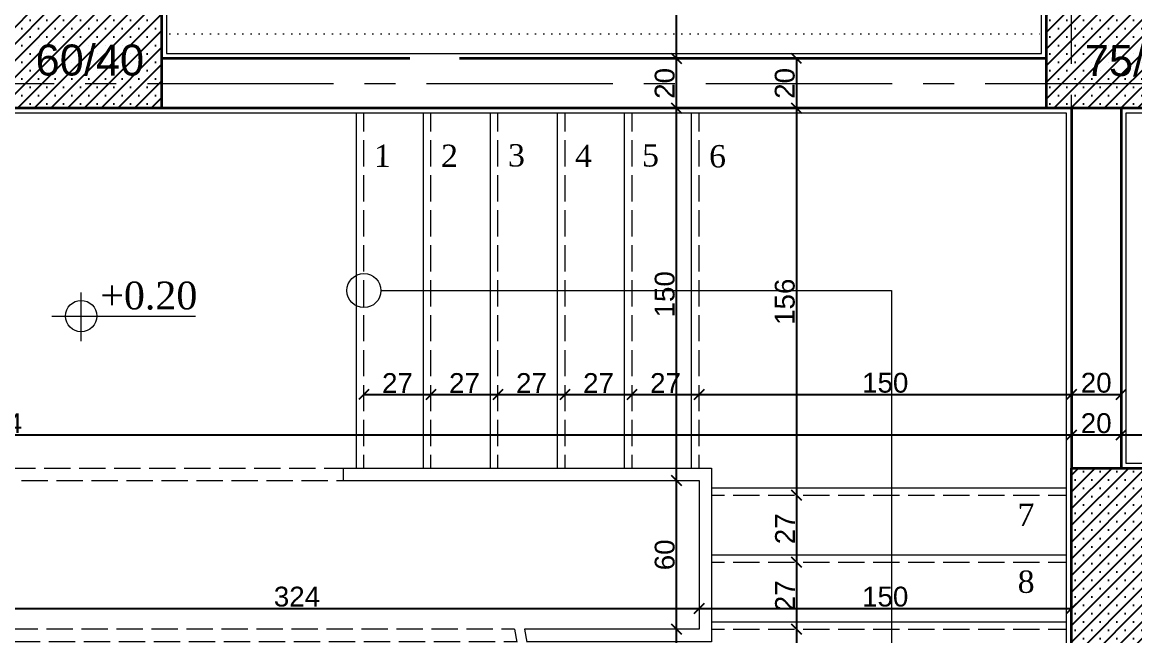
# Model space of a CAD drawing. Header units: centimetres. Extents: x 14449 to 53524, y -19051 to -10746.
# Drawn here: x 27183.4 to 27631.6, y -12135.7 to -11888.4 of the extents above; entities that cross this region are included whole.
import ezdxf

# ---------------------------------------------------------------- set-up
doc = ezdxf.new("R2010")
doc.units = ezdxf.units.CM
for name, pattern in [('CENTER2', [112.5, 75, -12.5, 12.5, -12.5]), ('DOT2', [3.175, 0, -3.175]), ('IZDUSUM1', [20, 7.5, -5, 7.5, 0])]:
    doc.linetypes.add(name, pattern=pattern)
for name, color, linetype, lineweight in [('P-AKS', 255, 'Continuous', 5), ('P-KİRİŞ', 130, 'DOT2', 5), ('P-KOLON', 255, 'Continuous', 35), ('P-TARAMA', 252, 'Continuous', 5), ('P-ÖLÇÜ İÇ', 243, 'Continuous', 0), ('rtm-duv tugla', 22, 'Continuous', 35), ('rtm-merdiven', 220, 'Continuous', 20), ('rtm-merdiven izdusum', 254, 'IZDUSUM1', 15), ('rtm-merdiven yazı', 7, 'Continuous', 20), ('rtm-sıva', 252, 'Continuous', 15)]:
    doc.layers.add(name, color=color, linetype=linetype, lineweight=lineweight)
doc.styles.add('arial_1_18', font='arial.ttf', dxfattribs={"height": 0.2})
doc.styles.get("Standard").update_dxf_attribs({"font": 'arial.ttf'})
doc.styles.add('VAZ-OLCU', font='times.ttf', dxfattribs={"height": 60})
doc.styles.add('ölçü', font='times.ttf', dxfattribs={"height": 10})
doc.dimstyles.new('İÇ ÖLÇÜ', dxfattribs={"dimtxt": 8, "dimasz": 4, "dimexe": 1.25, "dimexo": 0.625, "dimtad": 1, "dimdec": 0, "dimtxsty": 'Standard', "dimblk": 'OBLIQUE', "dimcen": 2.5, "dimse1": 1, "dimse2": 1, "dimclrd": 256, "dimclrt": 256, "dimadec": 0, "dimazin": 0, "dimtfac": 1, "dimtdec": 0, "dimtmove": 1, "dimatfit": 3, "dimldrblk": 'OBLIQUE', "dimfxl": 1, "dimarcsym": 0})

# ---------------------------------------------------------------- blocks, each defined once
blk = doc.blocks.new('IKUTGK')
at = {"layer": 'P-KİRİŞ'}
for points in [[(36306.89, -7671.1), (36663.39, -7671.1)], [(36306.89, -7701.1), (36663.39, -7701.1)], [(36673.39, -7701.1), (36673.39, -7846.1)]]:
    blk.add_lwpolyline(points, dxfattribs=at)
blk = doc.blocks.new('YTHTHTY')
at = {"layer": 'P-TARAMA', "lineweight": -3}
h = blk.add_hatch(dxfattribs=at)
h.set_pattern_fill('SACNCR', color=256, scale=2, style=0)
h.paths.add_polyline_path([(32095.2, -9501.94), (32155.2, -9501.94), (32155.2, -9461.94), (32095.2, -9461.94)])
h = blk.add_hatch(dxfattribs=at)
h.set_pattern_fill('SACNCR', color=256, scale=2, style=0)
h.paths.add_polyline_path([(32586.7, -9501.94), (32586.7, -9461.94), (32511.7, -9461.94), (32511.7, -9501.94)])
h = blk.add_hatch(dxfattribs=at)
h.set_pattern_fill('SACNCR', color=256, scale=2, style=0)
h.paths.add_polyline_path([(32521.7, -9886.94), (32551.7, -9886.94), (32551.7, -9646.94), (32521.7, -9646.94)])
at = {"layer": 'P-KOLON', "linetype": 'Continuous'}
for points in [[(32095.2, -9461.94), (32155.2, -9461.94), (32155.2, -9501.94), (32095.2, -9501.94)], [(32511.7, -9461.94), (32586.7, -9461.94), (32586.7, -9501.94), (32511.7, -9501.94)], [(32521.7, -9646.94), (32551.7, -9646.94), (32551.7, -9886.94), (32521.7, -9886.94)]]:
    blk.add_lwpolyline(points, close=True, dxfattribs=at)
at = {"layer": 'P-KOLON', "linetype": 'Continuous', "style": 'arial_1_18'}
for s, p in [('60/40', (32104.43, -9488.77)), ('75/40', (32527.13, -9488.99))]:
    blk.add_text(s, height=12.5, dxfattribs=at).set_placement(p)
blk = doc.blocks.new('YTUJ7U')
at = {"layer": 'P-AKS', "linetype": 'CENTER2'}
for points in [[(28007.12, -9962.63), (28007.12, -8554.55)], [(25834.86, -9295.51), (29322.56, -9295.51)]]:
    blk.add_lwpolyline(points, dxfattribs=at)
blk = doc.blocks.new('_Oblique')
at = {"color": 0, "linetype": 'ByBlock', "lineweight": -2}
blk.add_line((-0.5, -0.5), (0.5, 0.5), dxfattribs=at)
blk = doc.blocks.new('*D4349')
at = {"layer": 'Defpoints', "color": 0, "lineweight": 30, "transparency": 16777216}
for p in [(27446.97, -12133.05), (27446.97, -12133.05), (27446.97, -12283.05)]:
    blk.add_point(p, dxfattribs=at)
at = {"layer": 'P-ÖLÇÜ İÇ', "lineweight": -2, "transparency": 16777216}
blk.add_line((27446.97, -12283.05), (27446.97, -12133.05), dxfattribs=at)
at = {"layer": 'P-ÖLÇÜ İÇ', "lineweight": -2, "transparency": 16777216, "xscale": 4, "yscale": 4, "zscale": 4}
for p, rotation in [((27446.97, -12133.05), 90), ((27446.97, -12283.05), 270)]:
    blk.add_blockref('_Oblique', p, dxfattribs=dict(at, rotation=rotation))
at = {"layer": 'P-ÖLÇÜ İÇ', "transparency": 16777216, "insert": (27442.26, -12208.05), "char_height": 8, "attachment_point": 5, "rotation": 90}
blk.add_mtext('150', dxfattribs=at)
blk = doc.blocks.new('*D4350')
at = {"layer": 'Defpoints', "color": 0, "lineweight": 30, "transparency": 16777216}
for p in [(27446.97, -12073.05), (27446.97, -12073.05), (27446.97, -12133.05)]:
    blk.add_point(p, dxfattribs=at)
at = {"layer": 'P-ÖLÇÜ İÇ', "lineweight": -2, "transparency": 16777216}
blk.add_line((27446.97, -12133.05), (27446.97, -12073.05), dxfattribs=at)
at = {"layer": 'P-ÖLÇÜ İÇ', "lineweight": -2, "transparency": 16777216, "xscale": 4, "yscale": 4, "zscale": 4}
for p, rotation in [((27446.97, -12073.05), 90), ((27446.97, -12133.05), 270)]:
    blk.add_blockref('_Oblique', p, dxfattribs=dict(at, rotation=rotation))
at = {"layer": 'P-ÖLÇÜ İÇ', "transparency": 16777216, "insert": (27442.26, -12103.05), "char_height": 8, "attachment_point": 5, "rotation": 90}
blk.add_mtext('60', dxfattribs=at)
blk = doc.blocks.new('*D4351')
at = {"layer": 'Defpoints', "color": 0, "lineweight": 30, "transparency": 16777216}
for p in [(27446.97, -11923.05), (27446.97, -11923.05), (27446.97, -12073.05)]:
    blk.add_point(p, dxfattribs=at)
at = {"layer": 'P-ÖLÇÜ İÇ', "lineweight": -2, "transparency": 16777216}
blk.add_line((27446.97, -12073.05), (27446.97, -11923.05), dxfattribs=at)
at = {"layer": 'P-ÖLÇÜ İÇ', "lineweight": -2, "transparency": 16777216, "xscale": 4, "yscale": 4, "zscale": 4}
for p, rotation in [((27446.97, -11923.05), 90), ((27446.97, -12073.05), 270)]:
    blk.add_blockref('_Oblique', p, dxfattribs=dict(at, rotation=rotation))
at = {"layer": 'P-ÖLÇÜ İÇ', "transparency": 16777216, "insert": (27442.26, -11998.05), "char_height": 8, "attachment_point": 5, "rotation": 90}
blk.add_mtext('150', dxfattribs=at)
blk = doc.blocks.new('*D4352')
at = {"layer": 'Defpoints', "color": 0, "lineweight": 30, "transparency": 16777216}
for p in [(27446.97, -11903.05), (27446.97, -11903.05), (27446.97, -11923.05)]:
    blk.add_point(p, dxfattribs=at)
at = {"layer": 'P-ÖLÇÜ İÇ', "lineweight": -2, "transparency": 16777216}
blk.add_line((27446.97, -11923.05), (27446.97, -11903.05), dxfattribs=at)
at = {"layer": 'P-ÖLÇÜ İÇ', "lineweight": -2, "transparency": 16777216, "xscale": 4, "yscale": 4, "zscale": 4}
for p, rotation in [((27446.97, -11903.05), 90), ((27446.97, -11923.05), 270)]:
    blk.add_blockref('_Oblique', p, dxfattribs=dict(at, rotation=rotation))
at = {"layer": 'P-ÖLÇÜ İÇ', "transparency": 16777216, "insert": (27442.26, -11913.05), "char_height": 8, "attachment_point": 5, "rotation": 90}
blk.add_mtext('20', dxfattribs=at)
blk = doc.blocks.new('*D4353')
at = {"layer": 'Defpoints', "color": 0, "lineweight": 30, "transparency": 16777216}
for p in [(27446.97, -11433.06), (27446.98, -11433.06), (27446.97, -11903.05)]:
    blk.add_point(p, dxfattribs=at)
at = {"layer": 'P-ÖLÇÜ İÇ', "lineweight": -2, "transparency": 16777216}
blk.add_line((27446.97, -11903.05), (27446.97, -11433.06), dxfattribs=at)
at = {"layer": 'P-ÖLÇÜ İÇ', "lineweight": -2, "transparency": 16777216, "xscale": 4, "yscale": 4, "zscale": 4}
for p, rotation in [((27446.97, -11433.06), 90), ((27446.97, -11903.05), 270)]:
    blk.add_blockref('_Oblique', p, dxfattribs=dict(at, rotation=rotation))
at = {"layer": 'P-ÖLÇÜ İÇ', "transparency": 16777216, "insert": (27442.26, -11668.06), "char_height": 8, "attachment_point": 5, "rotation": 90}
blk.add_mtext('470', dxfattribs=at)
blk = doc.blocks.new('*D4357')
at = {"layer": 'Defpoints', "color": 0, "lineweight": 30, "transparency": 16777216}
for p in [(27132.07, -12124.64), (27456.07, -12124.64), (27456.07, -12124.64)]:
    blk.add_point(p, dxfattribs=at)
at = {"layer": 'P-ÖLÇÜ İÇ', "lineweight": -2, "transparency": 16777216}
blk.add_line((27132.07, -12124.64), (27456.07, -12124.64), dxfattribs=at)
at = {"layer": 'P-ÖLÇÜ İÇ', "lineweight": -2, "transparency": 16777216, "xscale": 4, "yscale": 4, "zscale": 4, "rotation": 180}
blk.add_blockref('_Oblique', (27132.07, -12124.64), dxfattribs=at)
at = {"layer": 'P-ÖLÇÜ İÇ', "lineweight": -2, "transparency": 16777216, "xscale": 4, "yscale": 4, "zscale": 4}
blk.add_blockref('_Oblique', (27456.07, -12124.64), dxfattribs=at)
at = {"layer": 'P-ÖLÇÜ İÇ', "transparency": 16777216, "insert": (27294.07, -12119.93), "char_height": 8, "attachment_point": 5}
blk.add_mtext('324', dxfattribs=at)
blk = doc.blocks.new('*D4358')
at = {"layer": 'Defpoints', "color": 0, "lineweight": 30, "transparency": 16777216}
for p in [(27456.07, -12124.64), (27606.07, -12124.64), (27606.07, -12124.64)]:
    blk.add_point(p, dxfattribs=at)
at = {"layer": 'P-ÖLÇÜ İÇ', "lineweight": -2, "transparency": 16777216}
blk.add_line((27456.07, -12124.64), (27606.07, -12124.64), dxfattribs=at)
at = {"layer": 'P-ÖLÇÜ İÇ', "lineweight": -2, "transparency": 16777216, "xscale": 4, "yscale": 4, "zscale": 4, "rotation": 180}
blk.add_blockref('_Oblique', (27456.07, -12124.64), dxfattribs=at)
at = {"layer": 'P-ÖLÇÜ İÇ', "lineweight": -2, "transparency": 16777216, "xscale": 4, "yscale": 4, "zscale": 4}
blk.add_blockref('_Oblique', (27606.07, -12124.64), dxfattribs=at)
at = {"layer": 'P-ÖLÇÜ İÇ', "transparency": 16777216, "insert": (27531.07, -12119.93), "char_height": 8, "attachment_point": 5}
blk.add_mtext('150', dxfattribs=at)
blk = doc.blocks.new('*D4360')
at = {"layer": 'Defpoints', "color": 0, "lineweight": 30, "transparency": 16777216}
for p in [(26742.07, -12054.74), (27606.07, -12054.74), (27606.07, -12054.74)]:
    blk.add_point(p, dxfattribs=at)
at = {"layer": 'P-ÖLÇÜ İÇ', "lineweight": -2, "transparency": 16777216}
blk.add_line((26742.07, -12054.74), (27606.07, -12054.74), dxfattribs=at)
at = {"layer": 'P-ÖLÇÜ İÇ', "lineweight": -2, "transparency": 16777216, "xscale": 4, "yscale": 4, "zscale": 4, "rotation": 180}
blk.add_blockref('_Oblique', (26742.07, -12054.74), dxfattribs=at)
at = {"layer": 'P-ÖLÇÜ İÇ', "lineweight": -2, "transparency": 16777216, "xscale": 4, "yscale": 4, "zscale": 4}
blk.add_blockref('_Oblique', (27606.07, -12054.74), dxfattribs=at)
at = {"layer": 'P-ÖLÇÜ İÇ', "transparency": 16777216, "insert": (27174.07, -12050.03), "char_height": 8, "attachment_point": 5}
blk.add_mtext('864', dxfattribs=at)
blk = doc.blocks.new('*D4361')
at = {"layer": 'Defpoints', "color": 0, "lineweight": 30, "transparency": 16777216}
for p in [(27606.07, -12054.74), (27626.07, -12054.74), (27626.07, -12054.74)]:
    blk.add_point(p, dxfattribs=at)
at = {"layer": 'P-ÖLÇÜ İÇ', "lineweight": -2, "transparency": 16777216}
blk.add_line((27606.07, -12054.74), (27626.07, -12054.74), dxfattribs=at)
at = {"layer": 'P-ÖLÇÜ İÇ', "lineweight": -2, "transparency": 16777216, "xscale": 4, "yscale": 4, "zscale": 4, "rotation": 180}
blk.add_blockref('_Oblique', (27606.07, -12054.74), dxfattribs=at)
at = {"layer": 'P-ÖLÇÜ İÇ', "lineweight": -2, "transparency": 16777216, "xscale": 4, "yscale": 4, "zscale": 4}
blk.add_blockref('_Oblique', (27626.07, -12054.74), dxfattribs=at)
at = {"layer": 'P-ÖLÇÜ İÇ', "transparency": 16777216, "insert": (27616.07, -12050.03), "char_height": 8, "attachment_point": 5}
blk.add_mtext('20', dxfattribs=at)
blk = doc.blocks.new('*D4362')
at = {"layer": 'Defpoints', "color": 0, "lineweight": 30, "transparency": 16777216}
for p in [(27626.07, -12054.74), (28706.26, -12054.43), (28706.26, -12054.74)]:
    blk.add_point(p, dxfattribs=at)
at = {"layer": 'P-ÖLÇÜ İÇ', "lineweight": -2, "transparency": 16777216}
blk.add_line((27626.07, -12054.74), (28706.26, -12054.74), dxfattribs=at)
at = {"layer": 'P-ÖLÇÜ İÇ', "lineweight": -2, "transparency": 16777216, "xscale": 4, "yscale": 4, "zscale": 4, "rotation": 180}
blk.add_blockref('_Oblique', (27626.07, -12054.74), dxfattribs=at)
at = {"layer": 'P-ÖLÇÜ İÇ', "lineweight": -2, "transparency": 16777216, "xscale": 4, "yscale": 4, "zscale": 4}
blk.add_blockref('_Oblique', (28706.26, -12054.74), dxfattribs=at)
at = {"layer": 'P-ÖLÇÜ İÇ', "transparency": 16777216, "insert": (28166.16, -12050.03), "char_height": 8, "attachment_point": 5}
blk.add_mtext('1080', dxfattribs=at)
blk = doc.blocks.new('*D4386')
at = {"layer": 'Defpoints', "color": 0, "lineweight": 30, "transparency": 16777216}
for p in [(27495.34, -11903.05), (27495.34, -11923.05), (27495.34, -11923.05)]:
    blk.add_point(p, dxfattribs=at)
at = {"layer": 'P-ÖLÇÜ İÇ', "lineweight": -2, "transparency": 16777216}
blk.add_line((27495.34, -11903.05), (27495.34, -11923.05), dxfattribs=at)
at = {"layer": 'P-ÖLÇÜ İÇ', "lineweight": -2, "transparency": 16777216, "xscale": 4, "yscale": 4, "zscale": 4}
for p, rotation in [((27495.34, -11903.05), 90), ((27495.34, -11923.05), 270)]:
    blk.add_blockref('_Oblique', p, dxfattribs=dict(at, rotation=rotation))
at = {"layer": 'P-ÖLÇÜ İÇ', "transparency": 16777216, "insert": (27490.63, -11913.05), "char_height": 8, "attachment_point": 5, "rotation": 90}
blk.add_mtext('20', dxfattribs=at)
blk = doc.blocks.new('*D4387')
at = {"layer": 'Defpoints', "color": 0, "lineweight": 30, "transparency": 16777216}
for p in [(27495.34, -11923.05), (27495.34, -12079.05), (27495.34, -12079.05)]:
    blk.add_point(p, dxfattribs=at)
at = {"layer": 'P-ÖLÇÜ İÇ', "lineweight": -2, "transparency": 16777216}
blk.add_line((27495.34, -11923.05), (27495.34, -12079.05), dxfattribs=at)
at = {"layer": 'P-ÖLÇÜ İÇ', "lineweight": -2, "transparency": 16777216, "xscale": 4, "yscale": 4, "zscale": 4}
for p, rotation in [((27495.34, -11923.05), 90), ((27495.34, -12079.05), 270)]:
    blk.add_blockref('_Oblique', p, dxfattribs=dict(at, rotation=rotation))
at = {"layer": 'P-ÖLÇÜ İÇ', "transparency": 16777216, "insert": (27490.63, -12001.05), "char_height": 8, "attachment_point": 5, "rotation": 90}
blk.add_mtext('156', dxfattribs=at)
blk = doc.blocks.new('*D4388')
at = {"layer": 'Defpoints', "color": 0, "lineweight": 30, "transparency": 16777216}
for p in [(27495.34, -12079.05), (27495.34, -12106.05), (27495.34, -12106.05)]:
    blk.add_point(p, dxfattribs=at)
at = {"layer": 'P-ÖLÇÜ İÇ', "lineweight": -2, "transparency": 16777216}
blk.add_line((27495.34, -12079.05), (27495.34, -12106.05), dxfattribs=at)
at = {"layer": 'P-ÖLÇÜ İÇ', "lineweight": -2, "transparency": 16777216, "xscale": 4, "yscale": 4, "zscale": 4}
for p, rotation in [((27495.34, -12079.05), 90), ((27495.34, -12106.05), 270)]:
    blk.add_blockref('_Oblique', p, dxfattribs=dict(at, rotation=rotation))
at = {"layer": 'P-ÖLÇÜ İÇ', "transparency": 16777216, "insert": (27490.7, -12092.55), "char_height": 8, "attachment_point": 5, "rotation": 90}
blk.add_mtext('27', dxfattribs=at)
blk = doc.blocks.new('*D4389')
at = {"layer": 'Defpoints', "color": 0, "lineweight": 30, "transparency": 16777216}
for p in [(27495.34, -12106.05), (27495.34, -12133.05), (27495.34, -12133.05)]:
    blk.add_point(p, dxfattribs=at)
at = {"layer": 'P-ÖLÇÜ İÇ', "lineweight": -2, "transparency": 16777216}
blk.add_line((27495.34, -12106.05), (27495.34, -12133.05), dxfattribs=at)
at = {"layer": 'P-ÖLÇÜ İÇ', "lineweight": -2, "transparency": 16777216, "xscale": 4, "yscale": 4, "zscale": 4}
for p, rotation in [((27495.34, -12106.05), 90), ((27495.34, -12133.05), 270)]:
    blk.add_blockref('_Oblique', p, dxfattribs=dict(at, rotation=rotation))
at = {"layer": 'P-ÖLÇÜ İÇ', "transparency": 16777216, "insert": (27490.7, -12119.55), "char_height": 8, "attachment_point": 5, "rotation": 90}
blk.add_mtext('27', dxfattribs=at)
blk = doc.blocks.new('*D4390')
at = {"layer": 'Defpoints', "color": 0, "lineweight": 30, "transparency": 16777216}
for p in [(27495.34, -12133.05), (27495.34, -12283.05), (27495.34, -12283.05)]:
    blk.add_point(p, dxfattribs=at)
at = {"layer": 'P-ÖLÇÜ İÇ', "lineweight": -2, "transparency": 16777216}
blk.add_line((27495.34, -12133.05), (27495.34, -12283.05), dxfattribs=at)
at = {"layer": 'P-ÖLÇÜ İÇ', "lineweight": -2, "transparency": 16777216, "xscale": 4, "yscale": 4, "zscale": 4}
for p, rotation in [((27495.34, -12133.05), 90), ((27495.34, -12283.05), 270)]:
    blk.add_blockref('_Oblique', p, dxfattribs=dict(at, rotation=rotation))
at = {"layer": 'P-ÖLÇÜ İÇ', "transparency": 16777216, "insert": (27490.63, -12208.05), "char_height": 8, "attachment_point": 5, "rotation": 90}
blk.add_mtext('150', dxfattribs=at)
blk = doc.blocks.new('*D4392')
at = {"layer": 'Defpoints', "color": 0, "lineweight": 30, "transparency": 16777216}
for p in [(27321.07, -12038.45), (27348.07, -12038.45), (27348.07, -12038.45)]:
    blk.add_point(p, dxfattribs=at)
at = {"layer": 'P-ÖLÇÜ İÇ', "lineweight": -2, "transparency": 16777216}
blk.add_line((27321.07, -12038.45), (27348.07, -12038.45), dxfattribs=at)
at = {"layer": 'P-ÖLÇÜ İÇ', "lineweight": -2, "transparency": 16777216, "xscale": 4, "yscale": 4, "zscale": 4, "rotation": 180}
blk.add_blockref('_Oblique', (27321.07, -12038.45), dxfattribs=at)
at = {"layer": 'P-ÖLÇÜ İÇ', "lineweight": -2, "transparency": 16777216, "xscale": 4, "yscale": 4, "zscale": 4}
blk.add_blockref('_Oblique', (27348.07, -12038.45), dxfattribs=at)
at = {"layer": 'P-ÖLÇÜ İÇ', "transparency": 16777216, "insert": (27334.57, -12033.81), "char_height": 8, "attachment_point": 5}
blk.add_mtext('27', dxfattribs=at)
blk = doc.blocks.new('*D4393')
at = {"layer": 'Defpoints', "color": 0, "lineweight": 30, "transparency": 16777216}
for p in [(27348.07, -12038.45), (27375.07, -12038.45), (27375.07, -12038.45)]:
    blk.add_point(p, dxfattribs=at)
at = {"layer": 'P-ÖLÇÜ İÇ', "lineweight": -2, "transparency": 16777216}
blk.add_line((27348.07, -12038.45), (27375.07, -12038.45), dxfattribs=at)
at = {"layer": 'P-ÖLÇÜ İÇ', "lineweight": -2, "transparency": 16777216, "xscale": 4, "yscale": 4, "zscale": 4, "rotation": 180}
blk.add_blockref('_Oblique', (27348.07, -12038.45), dxfattribs=at)
at = {"layer": 'P-ÖLÇÜ İÇ', "lineweight": -2, "transparency": 16777216, "xscale": 4, "yscale": 4, "zscale": 4}
blk.add_blockref('_Oblique', (27375.07, -12038.45), dxfattribs=at)
at = {"layer": 'P-ÖLÇÜ İÇ', "transparency": 16777216, "insert": (27361.57, -12033.81), "char_height": 8, "attachment_point": 5}
blk.add_mtext('27', dxfattribs=at)
blk = doc.blocks.new('*D4394')
at = {"layer": 'Defpoints', "color": 0, "lineweight": 30, "transparency": 16777216}
for p in [(27375.07, -12038.45), (27402.07, -12038.45), (27402.07, -12038.45)]:
    blk.add_point(p, dxfattribs=at)
at = {"layer": 'P-ÖLÇÜ İÇ', "lineweight": -2, "transparency": 16777216}
blk.add_line((27375.07, -12038.45), (27402.07, -12038.45), dxfattribs=at)
at = {"layer": 'P-ÖLÇÜ İÇ', "lineweight": -2, "transparency": 16777216, "xscale": 4, "yscale": 4, "zscale": 4, "rotation": 180}
blk.add_blockref('_Oblique', (27375.07, -12038.45), dxfattribs=at)
at = {"layer": 'P-ÖLÇÜ İÇ', "lineweight": -2, "transparency": 16777216, "xscale": 4, "yscale": 4, "zscale": 4}
blk.add_blockref('_Oblique', (27402.07, -12038.45), dxfattribs=at)
at = {"layer": 'P-ÖLÇÜ İÇ', "transparency": 16777216, "insert": (27388.57, -12033.81), "char_height": 8, "attachment_point": 5}
blk.add_mtext('27', dxfattribs=at)
blk = doc.blocks.new('*D4395')
at = {"layer": 'Defpoints', "color": 0, "lineweight": 30, "transparency": 16777216}
for p in [(27402.07, -12038.45), (27429.07, -12038.45), (27429.07, -12041.32)]:
    blk.add_point(p, dxfattribs=at)
at = {"layer": 'P-ÖLÇÜ İÇ', "lineweight": -2, "transparency": 16777216}
blk.add_line((27402.07, -12038.45), (27429.07, -12038.45), dxfattribs=at)
at = {"layer": 'P-ÖLÇÜ İÇ', "lineweight": -2, "transparency": 16777216, "xscale": 4, "yscale": 4, "zscale": 4, "rotation": 180}
blk.add_blockref('_Oblique', (27402.07, -12038.45), dxfattribs=at)
at = {"layer": 'P-ÖLÇÜ İÇ', "lineweight": -2, "transparency": 16777216, "xscale": 4, "yscale": 4, "zscale": 4}
blk.add_blockref('_Oblique', (27429.07, -12038.45), dxfattribs=at)
at = {"layer": 'P-ÖLÇÜ İÇ', "transparency": 16777216, "insert": (27415.57, -12033.81), "char_height": 8, "attachment_point": 5}
blk.add_mtext('27', dxfattribs=at)
blk = doc.blocks.new('*D4396')
at = {"layer": 'Defpoints', "color": 0, "lineweight": 30, "transparency": 16777216}
for p in [(27456.07, -12038.45), (27456.07, -12038.45), (27429.07, -12041.32)]:
    blk.add_point(p, dxfattribs=at)
at = {"layer": 'P-ÖLÇÜ İÇ', "lineweight": -2, "transparency": 16777216}
blk.add_line((27429.07, -12038.45), (27456.07, -12038.45), dxfattribs=at)
at = {"layer": 'P-ÖLÇÜ İÇ', "lineweight": -2, "transparency": 16777216, "xscale": 4, "yscale": 4, "zscale": 4, "rotation": 180}
blk.add_blockref('_Oblique', (27429.07, -12038.45), dxfattribs=at)
at = {"layer": 'P-ÖLÇÜ İÇ', "lineweight": -2, "transparency": 16777216, "xscale": 4, "yscale": 4, "zscale": 4}
blk.add_blockref('_Oblique', (27456.07, -12038.45), dxfattribs=at)
at = {"layer": 'P-ÖLÇÜ İÇ', "transparency": 16777216, "insert": (27442.57, -12033.81), "char_height": 8, "attachment_point": 5}
blk.add_mtext('27', dxfattribs=at)
blk = doc.blocks.new('*D4397')
at = {"layer": 'Defpoints', "color": 0, "lineweight": 30, "transparency": 16777216}
for p in [(27456.07, -12038.45), (27606.07, -12038.45), (27606.07, -12038.45)]:
    blk.add_point(p, dxfattribs=at)
at = {"layer": 'P-ÖLÇÜ İÇ', "lineweight": -2, "transparency": 16777216}
blk.add_line((27456.07, -12038.45), (27606.07, -12038.45), dxfattribs=at)
at = {"layer": 'P-ÖLÇÜ İÇ', "lineweight": -2, "transparency": 16777216, "xscale": 4, "yscale": 4, "zscale": 4, "rotation": 180}
blk.add_blockref('_Oblique', (27456.07, -12038.45), dxfattribs=at)
at = {"layer": 'P-ÖLÇÜ İÇ', "lineweight": -2, "transparency": 16777216, "xscale": 4, "yscale": 4, "zscale": 4}
blk.add_blockref('_Oblique', (27606.07, -12038.45), dxfattribs=at)
at = {"layer": 'P-ÖLÇÜ İÇ', "transparency": 16777216, "insert": (27531.07, -12033.74), "char_height": 8, "attachment_point": 5}
blk.add_mtext('150', dxfattribs=at)
blk = doc.blocks.new('*D4398')
at = {"layer": 'Defpoints', "color": 0, "lineweight": 30, "transparency": 16777216}
for p in [(27606.07, -12038.45), (27626.07, -12038.45), (27626.07, -12038.45)]:
    blk.add_point(p, dxfattribs=at)
at = {"layer": 'P-ÖLÇÜ İÇ', "lineweight": -2, "transparency": 16777216}
blk.add_line((27606.07, -12038.45), (27626.07, -12038.45), dxfattribs=at)
at = {"layer": 'P-ÖLÇÜ İÇ', "lineweight": -2, "transparency": 16777216, "xscale": 4, "yscale": 4, "zscale": 4, "rotation": 180}
blk.add_blockref('_Oblique', (27606.07, -12038.45), dxfattribs=at)
at = {"layer": 'P-ÖLÇÜ İÇ', "lineweight": -2, "transparency": 16777216, "xscale": 4, "yscale": 4, "zscale": 4}
blk.add_blockref('_Oblique', (27626.07, -12038.45), dxfattribs=at)
at = {"layer": 'P-ÖLÇÜ İÇ', "transparency": 16777216, "insert": (27616.07, -12033.74), "char_height": 8, "attachment_point": 5}
blk.add_mtext('20', dxfattribs=at)

msp = doc.modelspace()

# ---------------------------------------------------------------- linework, layer by layer
at = {"layer": 'rtm-duv tugla'}
for p, q in [((27339.57, -11903.05), (27239.57, -11903.05)), ((27596.07, -11903.05), (27359.57, -11903.05)), ((27596.07, -11923.05), (27239.57, -11923.05)), ((27606.07, -11923.05), (27606.07, -12068.45)), ((27626.07, -11923.05), (27626.07, -12068.05))]:
    msp.add_line(p, q, dxfattribs=at)
at = {"layer": 'rtm-merdiven', "lineweight": 20}
for p, q in [((27318.07, -12068.05), (27318.07, -11925.05)), ((27345.07, -12068.05), (27345.07, -11925.05)), ((27372.07, -12068.05), (27372.07, -11925.05)), ((27399.07, -12068.05), (27399.07, -11925.05)), ((27426.07, -12068.05), (27426.07, -11925.05)), ((27453.07, -12068.05), (27453.07, -11925.05)), ((27327.93, -11996.55), (27533.57, -11996.55)), ((27533.57, -11996.55), (27533.57, -12210.55)), ((27312.75, -12068.05), (27312.75, -12073.05)), ((27461.07, -12076.05), (27604.07, -12076.05)), ((27461.07, -12103.05), (27604.07, -12103.05)), ((27461.07, -12130.05), (27604.07, -12130.05))]:
    msp.add_line(p, q, dxfattribs=at)
for points in [[(27312.75, -12068.05), (27461.07, -12068.05), (27461.07, -12138.05), (27386.73, -12138.05)], [(27312.75, -12073.05), (27456.07, -12073.05), (27456.07, -12133.05), (27385.78, -12133.05)]]:
    msp.add_lwpolyline(points, dxfattribs=at)
msp.add_circle((27321.07, -11996.55), 6.86, dxfattribs=at)
at = {"layer": 'rtm-merdiven izdusum', "ltscale": 0.7}
for p, q in [((27321.07, -12068.05), (27321.07, -11925.05)), ((27348.07, -12068.05), (27348.07, -11925.05)), ((27375.07, -12068.05), (27375.07, -11925.05)), ((27402.07, -12068.05), (27402.07, -11925.05)), ((27429.07, -12068.05), (27429.07, -11925.05)), ((27456.07, -12068.05), (27456.07, -11925.05)), ((27461.07, -12079.05), (27604.07, -12079.05)), ((27461.07, -12106.05), (27604.07, -12106.05)), ((27381.71, -12133.05), (27409.97, -12283.05)), ((27385.78, -12133.05), (27413.9, -12282.31)), ((27461.07, -12133.05), (27604.07, -12133.05))]:
    msp.add_line(p, q, dxfattribs=at)
for points in [[(27382.65, -12138.05), (27127.07, -12138.05), (27127.07, -12068.05), (27312.75, -12068.05)], [(27381.71, -12133.05), (27132.07, -12133.05), (27132.07, -12073.05), (27312.75, -12073.05)]]:
    msp.add_lwpolyline(points, dxfattribs=at)
at = {"layer": 'rtm-merdiven yazı'}
for points in [[(27207.13, -12016.95), (27207.13, -11997.36)], [(27195.37, -12006.81), (27253.2, -12006.81)]]:
    msp.add_lwpolyline(points, dxfattribs=at)
msp.add_circle((27207.13, -12006.81), 6.3, dxfattribs=at)
at = {"layer": 'rtm-sıva'}
for points in [[(27231.57, -11429.76), (27231.57, -11470.05), (27201.57, -11470.05), (27201.57, -11881.05), (27199.57, -11881.05), (27199.57, -11881.05), (27241.57, -11881.05), (27241.57, -11901.05), (27594.07, -11901.05), (27594.07, -11881.05), (27673.07, -11881.05), (27673.07, -11925.05), (27628.07, -11925.05), (27628.07, -12066.05), (27638.07, -12066.05), (27638.07, -12071.05), (27671.07, -12071.05)], [(27101.5, -12281.05), (27604.07, -12281.05), (27604.07, -11925.05), (27177.57, -11925.05), (27177.57, -11435.05), (27174.57, -11435.05)]]:
    msp.add_lwpolyline(points, dxfattribs=at)

# ---------------------------------------------------------------- block references
for name, p in [('YTUJ7U', (-401.05, -2617.54)), ('YTHTHTY', (-4915.63, -2421.11)), ('IKUTGK', (-9067.33, -4221.95))]:
    msp.add_blockref(name, p, dxfattribs=at)

# ---------------------------------------------------------------- texts
at = {"layer": 'rtm-merdiven yazı', "style": 'VAZ-OLCU'}
for s, rotation, p in [('1', 359.5777, (27325.09, -11946.69)), ('2', 359.5777, (27352.09, -11946.71)), ('3', 359.5777, (27379.09, -11946.51)), ('4', 359.5777, (27406.09, -11946.71)), ('5', 359.5777, (27433.09, -11946.53)), ('6', 359.5777, (27460.09, -11946.87)), ('7', 0.4223, (27584.46, -12091.4)), ('8', 0.4223, (27584.46, -12118.4))]:
    msp.add_text(s, height=9, rotation=rotation, dxfattribs=at).set_placement(p)
at = {"layer": 'rtm-merdiven yazı', "style": 'ölçü'}
msp.add_text('+0.20', height=11.197, dxfattribs=at).set_placement((27214.82, -12004.13))

# ---------------------------------------------------------------- dimensions: what is measured, and where the dimension line sits
at = {"layer": 'P-ÖLÇÜ İÇ'}
for base, p1, p2, picture, middle in [((27446.97, -11433.06), (27446.97, -11903.05), (27446.98, -11433.06), '*D4353', (27442.26, -11668.06)), ((27446.97, -11903.05), (27446.97, -11923.05), (27446.97, -11903.05), '*D4352', (27442.26, -11913.05)), ((27495.34, -11923.05), (27495.34, -11903.05), (27495.34, -11923.05), '*D4386', (27490.63, -11913.05)), ((27446.97, -11923.05), (27446.97, -12073.05), (27446.97, -11923.05), '*D4351', (27442.26, -11998.05)), ((27495.34, -12079.05), (27495.34, -11923.05), (27495.34, -12079.05), '*D4387', (27490.63, -12001.05)), ((27446.97, -12073.05), (27446.97, -12133.05), (27446.97, -12073.05), '*D4350', (27442.26, -12103.05)), ((27495.34, -12106.05), (27495.34, -12079.05), (27495.34, -12106.05), '*D4388', (27490.7, -12092.55)), ((27495.34, -12133.05), (27495.34, -12106.05), (27495.34, -12133.05), '*D4389', (27490.7, -12119.55)), ((27446.97, -12133.05), (27446.97, -12283.05), (27446.97, -12133.05), '*D4349', (27442.26, -12208.05)), ((27495.34, -12283.05), (27495.34, -12133.05), (27495.34, -12283.05), '*D4390', (27490.63, -12208.05))]:
    dim = msp.add_linear_dim(base=base, p1=p1, p2=p2, angle=90, dimstyle='İÇ ÖLÇÜ', dxfattribs=at)
    dim.commit()
    dim.dimension.update_dxf_attribs({"geometry": picture, "text_midpoint": middle})
for base, p1, p2, picture, middle in [((27348.07, -12038.45), (27321.07, -12038.45), (27348.07, -12038.45), '*D4392', (27334.57, -12033.81)), ((27375.07, -12038.45), (27348.07, -12038.45), (27375.07, -12038.45), '*D4393', (27361.57, -12033.81)), ((27402.07, -12038.45), (27375.07, -12038.45), (27402.07, -12038.45), '*D4394', (27388.57, -12033.81)), ((27429.07, -12038.45), (27402.07, -12038.45), (27429.07, -12041.32), '*D4395', (27415.57, -12033.81)), ((27456.07, -12038.45), (27429.07, -12041.32), (27456.07, -12038.45), '*D4396', (27442.57, -12033.81)), ((27606.07, -12038.45), (27456.07, -12038.45), (27606.07, -12038.45), '*D4397', (27531.07, -12033.74)), ((27626.07, -12038.45), (27606.07, -12038.45), (27626.07, -12038.45), '*D4398', (27616.07, -12033.74)), ((27606.07, -12054.74), (26742.07, -12054.74), (27606.07, -12054.74), '*D4360', (27174.07, -12050.03)), ((27626.07, -12054.74), (27606.07, -12054.74), (27626.07, -12054.74), '*D4361', (27616.07, -12050.03)), ((28706.26, -12054.74), (27626.07, -12054.74), (28706.26, -12054.43), '*D4362', (28166.16, -12050.03)), ((27456.07, -12124.64), (27132.07, -12124.64), (27456.07, -12124.64), '*D4357', (27294.07, -12119.93)), ((27606.07, -12124.64), (27456.07, -12124.64), (27606.07, -12124.64), '*D4358', (27531.07, -12119.93))]:
    dim = msp.add_linear_dim(base=base, p1=p1, p2=p2, dimstyle='İÇ ÖLÇÜ', dxfattribs=at)
    dim.commit()
    dim.dimension.update_dxf_attribs({"geometry": picture, "text_midpoint": middle})

doc.saveas('drawing.dxf')
